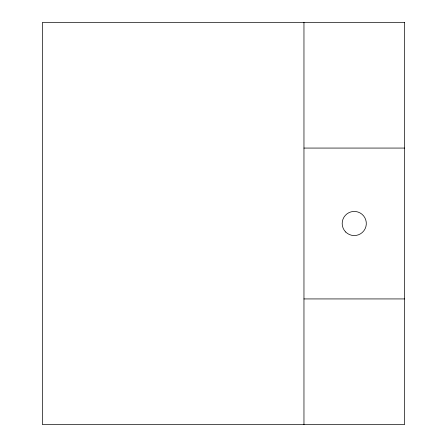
<?xml version="1.0" encoding="UTF-8"?>
<svg xmlns="http://www.w3.org/2000/svg" width="447" height="447" viewBox="0 0 447 447"><rect width="100%" height="100%" fill="white"/><g stroke="black" fill="none" stroke-linecap="round" stroke-linejoin="round"><path stroke-width="0.67" d="M303.96 148.069L404.535 148.069M303.96 298.931L404.535 298.931M303.96 22.35L303.96 424.65M404.535 22.35L42.465 22.35L42.465 424.65L404.535 424.65L404.535 22.35M345.715 232.032A12.069 12.069 0 0 0 365.903 226.623A12.069 12.069 0 0 0 351.124 211.844A12.069 12.069 0 0 0 345.715 232.032"/></g></svg>
